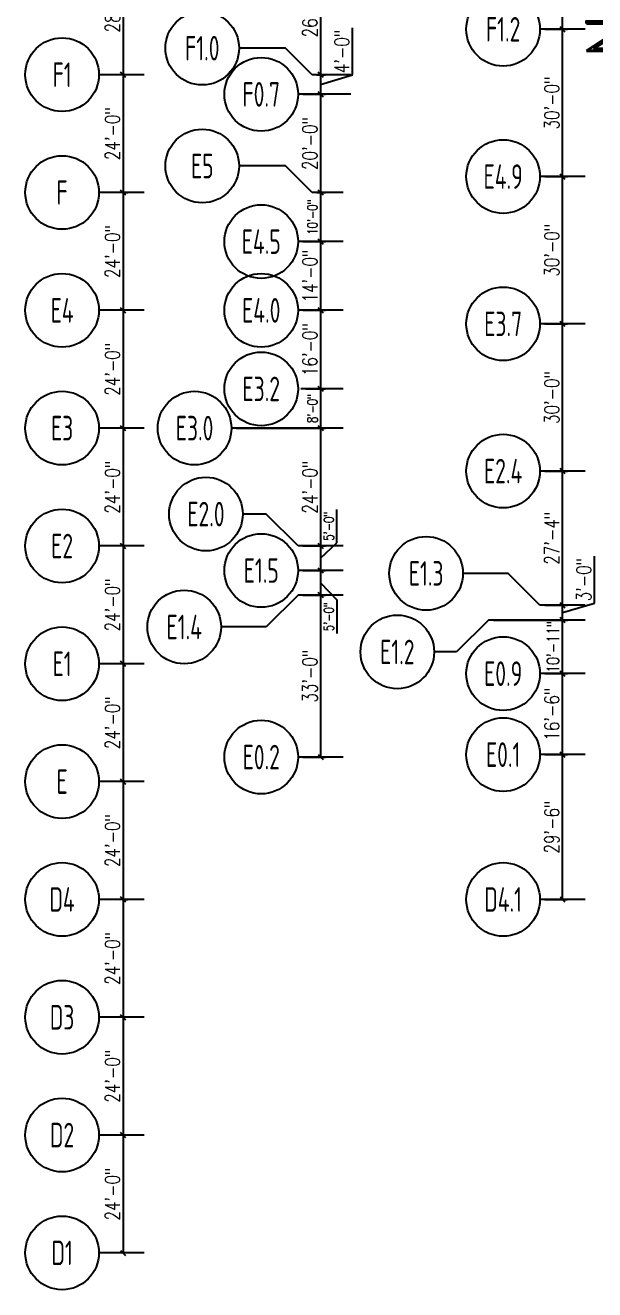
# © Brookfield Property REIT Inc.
# Model space of a CAD drawing. Extents: x -13345 to 10098, y -1643 to 9113.
# Drawn here: x -13345 to -11953, y -1643 to 1448 of the extents above; entities that cross this region are included whole.
import ezdxf
from ezdxf.enums import TextEntityAlignment as Align

# ---------------------------------------------------------------- set-up
doc = ezdxf.new("R2010")
doc.units = 0
doc.header["$LTSCALE"] = 192
doc.header["$MEASUREMENT"] = 0
doc.layers.get('0').update_dxf_attribs({"linetype": 'CONTINUOUS'})
doc.layers.get('DEFPOINTS').update_dxf_attribs({"linetype": 'CONTINUOUS'})
for name, color, linetype in [('DIMENSIONS-STRUCTURAL-GRID', 9, 'CONTINUOUS'), ('STRUCTURAL-GRID-TAGS', 8, 'CONTINUOUS'), ('TEXT-ANCHORS', 2, 'CONTINUOUS')]:
    doc.layers.add(name, color=color, linetype=linetype)
doc.styles.add('ANCHOR-GGP', font='romand.shx')
doc.styles.add('DIM', font='dim', dxfattribs={"width": 0.75})
doc.styles.get("Standard").update_dxf_attribs({"font": 'txt.shx', "width": 0.75})
doc.dimstyles.new('LOD-EX-GRID (with ticks)', dxfattribs={"dimscale": 0, "dimtxt": 36, "dimasz": 12, "dimexe": 12, "dimexo": 12, "dimgap": 8, "dimtad": 1, "dimdec": 0, "dimrnd": 0.0625, "dimzin": 3, "dimdsep": 46, "dimlunit": 4, "dimtxsty": 'Standard', "dimblk1": 'OBLIQUE', "dimblk2": 'OBLIQUE', "dimsah": 1, "dimcen": 0, "dimclrt": 256, "dimadec": 0, "dimazin": 0, "dimtfac": 6, "dimtdec": 0, "dimtofl": 0, "dimtmove": 1, "dimatfit": 3, "dimldrblk": 'OBLIQUE', "dimfxl": 1, "dimfrac": 2, "dimtolj": 1, "dimtzin": 3, "dimarcsym": 0})

# ---------------------------------------------------------------- blocks, each defined once
blk = doc.blocks.new('COLNUMC')
at = {"linetype": 'Continuous'}
blk.add_circle((0, 0), 90, dxfattribs=at)
at = {"linetype": 'Continuous', "style": 'DIM', "width": 0.75}
blk.add_attdef('COLUMN', text='', height=60, dxfattribs=at).set_placement((0, 0), align=Align.MIDDLE)
blk = doc.blocks.new('_OBLIQUE')
at = {"color": 0, "linetype": 'ByBlock'}
blk.add_line((-0.5, -0.5), (0.5, 0.5), dxfattribs=at)
blk = doc.blocks.new('*D483')
at = {"layer": 'DEFPOINTS', "color": 0, "transparency": 16777216}
for p in [(-13106.1, 1662.8), (-13106.1, 1326.8), (-13106.1, 1326.8)]:
    blk.add_point(p, dxfattribs=at)
at = {"layer": 'DIMENSIONS-STRUCTURAL-GRID', "color": 0, "lineweight": -2, "transparency": 16777216}
blk.add_line((-13106.1, 1662.8), (-13106.1, 1326.8), dxfattribs=at)
at = {"layer": 'DIMENSIONS-STRUCTURAL-GRID', "color": 0, "lineweight": -2, "transparency": 16777216, "xscale": 12, "yscale": 12, "zscale": 12}
for p, rotation in [((-13106.1, 1662.8), 90), ((-13106.1, 1326.8), 270)]:
    blk.add_blockref('_OBLIQUE', p, dxfattribs=dict(at, rotation=rotation))
at = {"layer": 'DIMENSIONS-STRUCTURAL-GRID', "transparency": 16777216, "insert": (-13132.1, 1494.8), "char_height": 36, "attachment_point": 5, "rotation": 90}
blk.add_mtext('\\A1;28\'-0"', dxfattribs=at)
blk = doc.blocks.new('*D484')
at = {"layer": 'DEFPOINTS', "color": 0, "transparency": 16777216}
for p in [(-13106.1, 1326.8), (-13118.1, 1038.8), (-13106.1, 1038.8)]:
    blk.add_point(p, dxfattribs=at)
at = {"layer": 'DIMENSIONS-STRUCTURAL-GRID', "color": 0, "lineweight": -2, "transparency": 16777216}
for p, q in [((-13106.1, 1326.8), (-13106.1, 1038.8)), ((-13106.1, 1038.8), (-13094.1, 1038.8))]:
    blk.add_line(p, q, dxfattribs=at)
at = {"layer": 'DIMENSIONS-STRUCTURAL-GRID', "color": 0, "lineweight": -2, "transparency": 16777216, "xscale": 12, "yscale": 12, "zscale": 12}
for p, rotation in [((-13106.1, 1326.8), 90), ((-13106.1, 1038.8), 270)]:
    blk.add_blockref('_OBLIQUE', p, dxfattribs=dict(at, rotation=rotation))
at = {"layer": 'DIMENSIONS-STRUCTURAL-GRID', "transparency": 16777216, "insert": (-13132.1, 1182.8), "char_height": 36, "attachment_point": 5, "rotation": 90}
blk.add_mtext('\\A1;24\'-0"', dxfattribs=at)
blk = doc.blocks.new('*D485')
at = {"layer": 'DEFPOINTS', "color": 0, "transparency": 16777216}
for p in [(-13118.1, 1038.8), (-13106.1, 750.8), (-13106.1, 750.8)]:
    blk.add_point(p, dxfattribs=at)
at = {"layer": 'DIMENSIONS-STRUCTURAL-GRID', "color": 0, "lineweight": -2, "transparency": 16777216}
for q in [(-13094.1, 1038.8), (-13106.1, 750.8)]:
    blk.add_line((-13106.1, 1038.8), q, dxfattribs=at)
at = {"layer": 'DIMENSIONS-STRUCTURAL-GRID', "color": 0, "lineweight": -2, "transparency": 16777216, "xscale": 12, "yscale": 12, "zscale": 12}
for p, rotation in [((-13106.1, 1038.8), 90), ((-13106.1, 750.8), 270)]:
    blk.add_blockref('_OBLIQUE', p, dxfattribs=dict(at, rotation=rotation))
at = {"layer": 'DIMENSIONS-STRUCTURAL-GRID', "transparency": 16777216, "insert": (-13132.1, 894.8), "char_height": 36, "attachment_point": 5, "rotation": 90}
blk.add_mtext('\\A1;24\'-0"', dxfattribs=at)
blk = doc.blocks.new('*D486')
at = {"layer": 'DEFPOINTS', "color": 0, "transparency": 16777216}
for p in [(-13106.1, 750.8), (-13106.1, 462.8), (-13106.1, 462.8)]:
    blk.add_point(p, dxfattribs=at)
at = {"layer": 'DIMENSIONS-STRUCTURAL-GRID', "color": 0, "lineweight": -2, "transparency": 16777216}
blk.add_line((-13106.1, 750.8), (-13106.1, 462.8), dxfattribs=at)
at = {"layer": 'DIMENSIONS-STRUCTURAL-GRID', "color": 0, "lineweight": -2, "transparency": 16777216, "xscale": 12, "yscale": 12, "zscale": 12}
for p, rotation in [((-13106.1, 750.8), 90), ((-13106.1, 462.8), 270)]:
    blk.add_blockref('_OBLIQUE', p, dxfattribs=dict(at, rotation=rotation))
at = {"layer": 'DIMENSIONS-STRUCTURAL-GRID', "transparency": 16777216, "insert": (-13132.1, 606.8), "char_height": 36, "attachment_point": 5, "rotation": 90}
blk.add_mtext('\\A1;24\'-0"', dxfattribs=at)
blk = doc.blocks.new('*D487')
at = {"layer": 'DEFPOINTS', "color": 0, "transparency": 16777216}
for p in [(-13106.1, 462.8), (-13106.1, 174.8), (-13106.1, 174.8)]:
    blk.add_point(p, dxfattribs=at)
at = {"layer": 'DIMENSIONS-STRUCTURAL-GRID', "color": 0, "lineweight": -2, "transparency": 16777216}
blk.add_line((-13106.1, 462.8), (-13106.1, 174.8), dxfattribs=at)
at = {"layer": 'DIMENSIONS-STRUCTURAL-GRID', "color": 0, "lineweight": -2, "transparency": 16777216, "xscale": 12, "yscale": 12, "zscale": 12}
for p, rotation in [((-13106.1, 462.8), 90), ((-13106.1, 174.8), 270)]:
    blk.add_blockref('_OBLIQUE', p, dxfattribs=dict(at, rotation=rotation))
at = {"layer": 'DIMENSIONS-STRUCTURAL-GRID', "transparency": 16777216, "insert": (-13132.1, 318.8), "char_height": 36, "attachment_point": 5, "rotation": 90}
blk.add_mtext('\\A1;24\'-0"', dxfattribs=at)
blk = doc.blocks.new('*D488')
at = {"layer": 'DEFPOINTS', "color": 0, "transparency": 16777216}
for p in [(-13106.1, 174.8), (-13106.1, -113.2), (-13106.1, -113.2)]:
    blk.add_point(p, dxfattribs=at)
at = {"layer": 'DIMENSIONS-STRUCTURAL-GRID', "color": 0, "lineweight": -2, "transparency": 16777216}
blk.add_line((-13106.1, 174.8), (-13106.1, -113.2), dxfattribs=at)
at = {"layer": 'DIMENSIONS-STRUCTURAL-GRID', "color": 0, "lineweight": -2, "transparency": 16777216, "xscale": 12, "yscale": 12, "zscale": 12}
for p, rotation in [((-13106.1, 174.8), 90), ((-13106.1, -113.2), 270)]:
    blk.add_blockref('_OBLIQUE', p, dxfattribs=dict(at, rotation=rotation))
at = {"layer": 'DIMENSIONS-STRUCTURAL-GRID', "transparency": 16777216, "insert": (-13132.1, 30.8), "char_height": 36, "attachment_point": 5, "rotation": 90}
blk.add_mtext('\\A1;24\'-0"', dxfattribs=at)
blk = doc.blocks.new('*D489')
at = {"layer": 'DEFPOINTS', "color": 0, "transparency": 16777216}
for p in [(-13106.1, -113.2), (-13106.1, -401.2), (-13106.1, -401.2)]:
    blk.add_point(p, dxfattribs=at)
at = {"layer": 'DIMENSIONS-STRUCTURAL-GRID', "color": 0, "lineweight": -2, "transparency": 16777216}
blk.add_line((-13106.1, -113.2), (-13106.1, -401.2), dxfattribs=at)
at = {"layer": 'DIMENSIONS-STRUCTURAL-GRID', "color": 0, "lineweight": -2, "transparency": 16777216, "xscale": 12, "yscale": 12, "zscale": 12}
for p, rotation in [((-13106.1, -113.2), 90), ((-13106.1, -401.2), 270)]:
    blk.add_blockref('_OBLIQUE', p, dxfattribs=dict(at, rotation=rotation))
at = {"layer": 'DIMENSIONS-STRUCTURAL-GRID', "transparency": 16777216, "insert": (-13132.1, -257.2), "char_height": 36, "attachment_point": 5, "rotation": 90}
blk.add_mtext('\\A1;24\'-0"', dxfattribs=at)
blk = doc.blocks.new('*D490')
at = {"layer": 'DEFPOINTS', "color": 0, "transparency": 16777216}
for p in [(-13106.1, -401.2), (-13118.1, -689.2), (-13106.1, -689.2)]:
    blk.add_point(p, dxfattribs=at)
at = {"layer": 'DIMENSIONS-STRUCTURAL-GRID', "color": 0, "lineweight": -2, "transparency": 16777216}
for p, q in [((-13106.1, -401.2), (-13106.1, -689.2)), ((-13106.1, -689.2), (-13094.1, -689.2))]:
    blk.add_line(p, q, dxfattribs=at)
at = {"layer": 'DIMENSIONS-STRUCTURAL-GRID', "color": 0, "lineweight": -2, "transparency": 16777216, "xscale": 12, "yscale": 12, "zscale": 12}
for p, rotation in [((-13106.1, -401.2), 90), ((-13106.1, -689.2), 270)]:
    blk.add_blockref('_OBLIQUE', p, dxfattribs=dict(at, rotation=rotation))
at = {"layer": 'DIMENSIONS-STRUCTURAL-GRID', "transparency": 16777216, "insert": (-13132.1, -545.2), "char_height": 36, "attachment_point": 5, "rotation": 90}
blk.add_mtext('\\A1;24\'-0"', dxfattribs=at)
blk = doc.blocks.new('*D491')
at = {"layer": 'DEFPOINTS', "color": 0, "transparency": 16777216}
for p in [(-13106.1, -689.2), (-13106.1, -977.2), (-13106.1, -977.2)]:
    blk.add_point(p, dxfattribs=at)
at = {"layer": 'DIMENSIONS-STRUCTURAL-GRID', "color": 0, "lineweight": -2, "transparency": 16777216}
blk.add_line((-13106.1, -689.2), (-13106.1, -977.2), dxfattribs=at)
at = {"layer": 'DIMENSIONS-STRUCTURAL-GRID', "color": 0, "lineweight": -2, "transparency": 16777216, "xscale": 12, "yscale": 12, "zscale": 12}
for p, rotation in [((-13106.1, -689.2), 90), ((-13106.1, -977.2), 270)]:
    blk.add_blockref('_OBLIQUE', p, dxfattribs=dict(at, rotation=rotation))
at = {"layer": 'DIMENSIONS-STRUCTURAL-GRID', "transparency": 16777216, "insert": (-13132.1, -833.2), "char_height": 36, "attachment_point": 5, "rotation": 90}
blk.add_mtext('\\A1;24\'-0"', dxfattribs=at)
blk = doc.blocks.new('*D492')
at = {"layer": 'DEFPOINTS', "color": 0, "transparency": 16777216}
for p in [(-13106.1, -977.2), (-13106.1, -1265.2), (-13106.1, -1265.2)]:
    blk.add_point(p, dxfattribs=at)
at = {"layer": 'DIMENSIONS-STRUCTURAL-GRID', "color": 0, "lineweight": -2, "transparency": 16777216}
blk.add_line((-13106.1, -977.2), (-13106.1, -1265.2), dxfattribs=at)
at = {"layer": 'DIMENSIONS-STRUCTURAL-GRID', "color": 0, "lineweight": -2, "transparency": 16777216, "xscale": 12, "yscale": 12, "zscale": 12}
for p, rotation in [((-13106.1, -977.2), 90), ((-13106.1, -1265.2), 270)]:
    blk.add_blockref('_OBLIQUE', p, dxfattribs=dict(at, rotation=rotation))
at = {"layer": 'DIMENSIONS-STRUCTURAL-GRID', "transparency": 16777216, "insert": (-13132.1, -1121.2), "char_height": 36, "attachment_point": 5, "rotation": 90}
blk.add_mtext('\\A1;24\'-0"', dxfattribs=at)
blk = doc.blocks.new('*D493')
at = {"layer": 'DEFPOINTS', "color": 0, "transparency": 16777216}
for p in [(-13106.1, -1265.2), (-13106.1, -1553.2), (-13106.1, -1553.2)]:
    blk.add_point(p, dxfattribs=at)
at = {"layer": 'DIMENSIONS-STRUCTURAL-GRID', "color": 0, "lineweight": -2, "transparency": 16777216}
blk.add_line((-13106.1, -1265.2), (-13106.1, -1553.2), dxfattribs=at)
at = {"layer": 'DIMENSIONS-STRUCTURAL-GRID', "color": 0, "lineweight": -2, "transparency": 16777216, "xscale": 12, "yscale": 12, "zscale": 12}
for p, rotation in [((-13106.1, -1265.2), 90), ((-13106.1, -1553.2), 270)]:
    blk.add_blockref('_OBLIQUE', p, dxfattribs=dict(at, rotation=rotation))
at = {"layer": 'DIMENSIONS-STRUCTURAL-GRID', "transparency": 16777216, "insert": (-13132.1, -1409.2), "char_height": 36, "attachment_point": 5, "rotation": 90}
blk.add_mtext('\\A1;24\'-0"', dxfattribs=at)
blk = doc.blocks.new('*D530')
at = {"layer": 'DEFPOINTS', "color": 0, "transparency": 16777216}
for p in [(-12678.2, 1638.8), (-12643.9, 1326.7), (-12623, 1326.7)]:
    blk.add_point(p, dxfattribs=at)
at = {"layer": 'DIMENSIONS-STRUCTURAL-GRID', "color": 0, "lineweight": -2, "transparency": 16777216}
for p, q in [((-12666.2, 1638.8), (-12611, 1638.8)), ((-12623, 1638.8), (-12623, 1326.7)), ((-12631.9, 1326.7), (-12611, 1326.7))]:
    blk.add_line(p, q, dxfattribs=at)
at = {"layer": 'DIMENSIONS-STRUCTURAL-GRID', "color": 0, "lineweight": -2, "transparency": 16777216, "xscale": 12, "yscale": 12, "zscale": 12}
for p, rotation in [((-12623, 1638.8), 90), ((-12623, 1326.7), 270)]:
    blk.add_blockref('_OBLIQUE', p, dxfattribs=dict(at, rotation=rotation))
at = {"layer": 'DIMENSIONS-STRUCTURAL-GRID', "transparency": 16777216, "insert": (-12649, 1482.8), "char_height": 36, "attachment_point": 5, "rotation": 90}
blk.add_mtext('\\A1;26\'-0"', dxfattribs=at)
blk = doc.blocks.new('*D531')
at = {"layer": 'DEFPOINTS', "color": 0, "transparency": 16777216}
for p in [(-12643.9, 1326.7), (-12678.2, 1278.8), (-12623, 1278.8)]:
    blk.add_point(p, dxfattribs=at)
at = {"layer": 'DIMENSIONS-STRUCTURAL-GRID', "color": 0, "lineweight": -2, "transparency": 16777216}
for p, q in [((-12545, 1326.2), (-12545, 1441.2)), ((-12631.9, 1326.7), (-12611, 1326.7)), ((-12623, 1326.7), (-12623, 1278.8)), ((-12623, 1302.8), (-12545, 1326.2)), ((-12666.2, 1278.8), (-12611, 1278.8))]:
    blk.add_line(p, q, dxfattribs=at)
at = {"layer": 'DIMENSIONS-STRUCTURAL-GRID', "color": 0, "lineweight": -2, "transparency": 16777216, "xscale": 12, "yscale": 12, "zscale": 12}
for p, rotation in [((-12623, 1326.7), 90), ((-12623, 1278.8), 270)]:
    blk.add_blockref('_OBLIQUE', p, dxfattribs=dict(at, rotation=rotation))
at = {"layer": 'DIMENSIONS-STRUCTURAL-GRID', "transparency": 16777216, "insert": (-12571, 1383.7), "char_height": 36, "attachment_point": 5, "rotation": 90}
blk.add_mtext('\\A1;4\'-0"', dxfattribs=at)
blk = doc.blocks.new('*D532')
at = {"layer": 'DEFPOINTS', "color": 0, "transparency": 16777216}
for p in [(-12678.2, 1278.8), (-12643.9, 1038.7), (-12623, 1038.7)]:
    blk.add_point(p, dxfattribs=at)
at = {"layer": 'DIMENSIONS-STRUCTURAL-GRID', "color": 0, "lineweight": -2, "transparency": 16777216}
for p, q in [((-12666.2, 1278.8), (-12611, 1278.8)), ((-12623, 1278.8), (-12623, 1038.7)), ((-12631.9, 1038.7), (-12611, 1038.7))]:
    blk.add_line(p, q, dxfattribs=at)
at = {"layer": 'DIMENSIONS-STRUCTURAL-GRID', "color": 0, "lineweight": -2, "transparency": 16777216, "xscale": 12, "yscale": 12, "zscale": 12}
for p, rotation in [((-12623, 1278.8), 90), ((-12623, 1038.7), 270)]:
    blk.add_blockref('_OBLIQUE', p, dxfattribs=dict(at, rotation=rotation))
at = {"layer": 'DIMENSIONS-STRUCTURAL-GRID', "transparency": 16777216, "insert": (-12649, 1158.8), "char_height": 36, "attachment_point": 5, "rotation": 90}
blk.add_mtext('\\A1;20\'-0"', dxfattribs=at)
blk = doc.blocks.new('*D533')
at = {"layer": 'DEFPOINTS', "color": 0, "transparency": 16777216}
for p in [(-12643.9, 1038.7), (-12678.2, 918.8), (-12623, 918.8)]:
    blk.add_point(p, dxfattribs=at)
at = {"layer": 'DIMENSIONS-STRUCTURAL-GRID', "color": 0, "lineweight": -2, "transparency": 16777216}
for p, q in [((-12631.9, 1038.7), (-12611, 1038.7)), ((-12623, 1038.7), (-12623, 918.8)), ((-12666.2, 918.8), (-12611, 918.8))]:
    blk.add_line(p, q, dxfattribs=at)
at = {"layer": 'DIMENSIONS-STRUCTURAL-GRID', "color": 0, "lineweight": -2, "transparency": 16777216, "xscale": 12, "yscale": 12, "zscale": 12}
for p, rotation in [((-12623, 1038.7), 90), ((-12623, 918.8), 270)]:
    blk.add_blockref('_OBLIQUE', p, dxfattribs=dict(at, rotation=rotation))
at = {"layer": 'DIMENSIONS-STRUCTURAL-GRID', "transparency": 16777216, "insert": (-12643, 978.8), "char_height": 24, "attachment_point": 5, "rotation": 90}
blk.add_mtext('\\A1;10\'-0"', dxfattribs=at)
blk = doc.blocks.new('*D534')
at = {"layer": 'DEFPOINTS', "color": 0, "transparency": 16777216}
for p in [(-12678.2, 918.8), (-12678.2, 750.8), (-12623, 750.8)]:
    blk.add_point(p, dxfattribs=at)
at = {"layer": 'DIMENSIONS-STRUCTURAL-GRID', "color": 0, "lineweight": -2, "transparency": 16777216}
for p, q in [((-12666.2, 918.8), (-12611, 918.8)), ((-12623, 918.8), (-12623, 750.8)), ((-12666.2, 750.8), (-12611, 750.8))]:
    blk.add_line(p, q, dxfattribs=at)
at = {"layer": 'DIMENSIONS-STRUCTURAL-GRID', "color": 0, "lineweight": -2, "transparency": 16777216, "xscale": 12, "yscale": 12, "zscale": 12}
for p, rotation in [((-12623, 918.8), 90), ((-12623, 750.8), 270)]:
    blk.add_blockref('_OBLIQUE', p, dxfattribs=dict(at, rotation=rotation))
at = {"layer": 'DIMENSIONS-STRUCTURAL-GRID', "transparency": 16777216, "insert": (-12649, 834.8), "char_height": 36, "attachment_point": 5, "rotation": 90}
blk.add_mtext('\\A1;14\'-0"', dxfattribs=at)
blk = doc.blocks.new('*D535')
at = {"layer": 'DEFPOINTS', "color": 0, "transparency": 16777216}
for p in [(-12678.2, 750.8), (-12671.1, 558.8), (-12623, 558.8)]:
    blk.add_point(p, dxfattribs=at)
at = {"layer": 'DIMENSIONS-STRUCTURAL-GRID', "color": 0, "lineweight": -2, "transparency": 16777216}
for p, q in [((-12666.2, 750.8), (-12611, 750.8)), ((-12623, 750.8), (-12623, 558.8)), ((-12659.1, 558.8), (-12611, 558.8))]:
    blk.add_line(p, q, dxfattribs=at)
at = {"layer": 'DIMENSIONS-STRUCTURAL-GRID', "color": 0, "lineweight": -2, "transparency": 16777216, "xscale": 12, "yscale": 12, "zscale": 12}
for p, rotation in [((-12623, 750.8), 90), ((-12623, 558.8), 270)]:
    blk.add_blockref('_OBLIQUE', p, dxfattribs=dict(at, rotation=rotation))
at = {"layer": 'DIMENSIONS-STRUCTURAL-GRID', "transparency": 16777216, "insert": (-12649, 654.8), "char_height": 36, "attachment_point": 5, "rotation": 90}
blk.add_mtext('\\A1;16\'-0"', dxfattribs=at)
blk = doc.blocks.new('*D536')
at = {"layer": 'DEFPOINTS', "color": 0, "transparency": 16777216}
for p in [(-12671.1, 558.8), (-12841.2, 462.8), (-12623, 462.8)]:
    blk.add_point(p, dxfattribs=at)
at = {"layer": 'DIMENSIONS-STRUCTURAL-GRID', "color": 0, "lineweight": -2, "transparency": 16777216}
for p, q in [((-12659.1, 558.8), (-12611, 558.8)), ((-12623, 558.8), (-12623, 462.8)), ((-12829.2, 462.8), (-12611, 462.8))]:
    blk.add_line(p, q, dxfattribs=at)
at = {"layer": 'DIMENSIONS-STRUCTURAL-GRID', "color": 0, "lineweight": -2, "transparency": 16777216, "xscale": 12, "yscale": 12, "zscale": 12}
for p, rotation in [((-12623, 558.8), 90), ((-12623, 462.8), 270)]:
    blk.add_blockref('_OBLIQUE', p, dxfattribs=dict(at, rotation=rotation))
at = {"layer": 'DIMENSIONS-STRUCTURAL-GRID', "transparency": 16777216, "insert": (-12643, 510.8), "char_height": 24, "attachment_point": 5, "rotation": 90}
blk.add_mtext('\\A1;8\'-0"', dxfattribs=at)
blk = doc.blocks.new('*D537')
at = {"layer": 'DEFPOINTS', "color": 0, "transparency": 16777216}
for p in [(-12841.2, 462.8), (-12678.2, 174.8), (-12623, 174.8)]:
    blk.add_point(p, dxfattribs=at)
at = {"layer": 'DIMENSIONS-STRUCTURAL-GRID', "color": 0, "lineweight": -2, "transparency": 16777216}
for p, q in [((-12829.2, 462.8), (-12611, 462.8)), ((-12623, 462.8), (-12623, 174.8)), ((-12666.2, 174.8), (-12611, 174.8))]:
    blk.add_line(p, q, dxfattribs=at)
at = {"layer": 'DIMENSIONS-STRUCTURAL-GRID', "color": 0, "lineweight": -2, "transparency": 16777216, "xscale": 12, "yscale": 12, "zscale": 12}
for p, rotation in [((-12623, 462.8), 90), ((-12623, 174.8), 270)]:
    blk.add_blockref('_OBLIQUE', p, dxfattribs=dict(at, rotation=rotation))
at = {"layer": 'DIMENSIONS-STRUCTURAL-GRID', "transparency": 16777216, "insert": (-12649, 318.8), "char_height": 36, "attachment_point": 5, "rotation": 90}
blk.add_mtext('\\A1;24\'-0"', dxfattribs=at)
blk = doc.blocks.new('*D538')
at = {"layer": 'DEFPOINTS', "color": 0, "transparency": 16777216}
for p in [(-12678.2, 174.8), (-12678.2, 114.8), (-12623, 114.8)]:
    blk.add_point(p, dxfattribs=at)
at = {"layer": 'DIMENSIONS-STRUCTURAL-GRID', "color": 0, "lineweight": -2, "transparency": 16777216}
for p, q in [((-12583, 182.2), (-12583, 264.2)), ((-12666.2, 174.8), (-12611, 174.8)), ((-12623, 144.8), (-12583, 182.2)), ((-12623, 174.8), (-12623, 114.8)), ((-12666.2, 114.8), (-12611, 114.8))]:
    blk.add_line(p, q, dxfattribs=at)
at = {"layer": 'DIMENSIONS-STRUCTURAL-GRID', "color": 0, "lineweight": -2, "transparency": 16777216, "xscale": 12, "yscale": 12, "zscale": 12}
for p, rotation in [((-12623, 174.8), 90), ((-12623, 114.8), 270)]:
    blk.add_blockref('_OBLIQUE', p, dxfattribs=dict(at, rotation=rotation))
at = {"layer": 'DIMENSIONS-STRUCTURAL-GRID', "transparency": 16777216, "insert": (-12603, 223.2), "char_height": 24, "attachment_point": 5, "rotation": 90}
blk.add_mtext('\\A1;5\'-0"', dxfattribs=at)
blk = doc.blocks.new('*D539')
at = {"layer": 'DEFPOINTS', "color": 0, "transparency": 16777216}
for p in [(-12678.2, 114.8), (-12678.2, 54.8), (-12623, 54.8)]:
    blk.add_point(p, dxfattribs=at)
at = {"layer": 'DIMENSIONS-STRUCTURAL-GRID', "color": 0, "lineweight": -2, "transparency": 16777216}
for p, q in [((-12666.2, 114.8), (-12611, 114.8)), ((-12623, 114.8), (-12623, 54.8)), ((-12623, 84.8), (-12583, 43.1)), ((-12666.2, 54.8), (-12611, 54.8)), ((-12583, 43.1), (-12583, -38.9))]:
    blk.add_line(p, q, dxfattribs=at)
at = {"layer": 'DIMENSIONS-STRUCTURAL-GRID', "color": 0, "lineweight": -2, "transparency": 16777216, "xscale": 12, "yscale": 12, "zscale": 12}
for p, rotation in [((-12623, 114.8), 90), ((-12623, 54.8), 270)]:
    blk.add_blockref('_OBLIQUE', p, dxfattribs=dict(at, rotation=rotation))
at = {"layer": 'DIMENSIONS-STRUCTURAL-GRID', "transparency": 16777216, "insert": (-12603, 2.1), "char_height": 24, "attachment_point": 5, "rotation": 90}
blk.add_mtext('\\A1;5\'-0"', dxfattribs=at)
blk = doc.blocks.new('*D540')
at = {"layer": 'DEFPOINTS', "color": 0, "transparency": 16777216}
for p in [(-12678.2, 54.8), (-12678.2, -341.2), (-12623, -341.2)]:
    blk.add_point(p, dxfattribs=at)
at = {"layer": 'DIMENSIONS-STRUCTURAL-GRID', "color": 0, "lineweight": -2, "transparency": 16777216}
for p, q in [((-12666.2, 54.8), (-12611, 54.8)), ((-12623, 54.8), (-12623, -341.2)), ((-12666.2, -341.2), (-12611, -341.2))]:
    blk.add_line(p, q, dxfattribs=at)
at = {"layer": 'DIMENSIONS-STRUCTURAL-GRID', "color": 0, "lineweight": -2, "transparency": 16777216, "xscale": 12, "yscale": 12, "zscale": 12}
for p, rotation in [((-12623, 54.8), 90), ((-12623, -341.2), 270)]:
    blk.add_blockref('_OBLIQUE', p, dxfattribs=dict(at, rotation=rotation))
at = {"layer": 'DIMENSIONS-STRUCTURAL-GRID', "transparency": 16777216, "insert": (-12649, -143.2), "char_height": 36, "attachment_point": 5, "rotation": 90}
blk.add_mtext('\\A1;33\'-0"', dxfattribs=at)
blk = doc.blocks.new('*D541')
at = {"layer": 'DEFPOINTS', "color": 0, "transparency": 16777216}
for p in [(-12086.7, -335.2), (-12031.6, -335.2), (-12086.7, -689.2)]:
    blk.add_point(p, dxfattribs=at)
at = {"layer": 'DIMENSIONS-STRUCTURAL-GRID', "color": 0, "lineweight": -2, "transparency": 16777216}
for p, q in [((-12074.7, -335.2), (-12019.6, -335.2)), ((-12031.6, -689.2), (-12031.6, -335.2)), ((-12074.7, -689.2), (-12019.6, -689.2))]:
    blk.add_line(p, q, dxfattribs=at)
at = {"layer": 'DIMENSIONS-STRUCTURAL-GRID', "color": 0, "lineweight": -2, "transparency": 16777216, "xscale": 12, "yscale": 12, "zscale": 12}
for p, rotation in [((-12031.6, -335.2), 90), ((-12031.6, -689.2), 270)]:
    blk.add_blockref('_OBLIQUE', p, dxfattribs=dict(at, rotation=rotation))
at = {"layer": 'DIMENSIONS-STRUCTURAL-GRID', "transparency": 16777216, "insert": (-12057.6, -512.2), "char_height": 36, "attachment_point": 5, "rotation": 90}
blk.add_mtext('\\A1;29\'-6"', dxfattribs=at)
blk = doc.blocks.new('*D542')
at = {"layer": 'DEFPOINTS', "color": 0, "transparency": 16777216}
for p in [(-12086.7, -137.2), (-12031.6, -137.2), (-12086.7, -335.2)]:
    blk.add_point(p, dxfattribs=at)
at = {"layer": 'DIMENSIONS-STRUCTURAL-GRID', "color": 0, "lineweight": -2, "transparency": 16777216}
for p, q in [((-12074.7, -137.2), (-12019.6, -137.2)), ((-12031.6, -335.2), (-12031.6, -137.2)), ((-12074.7, -335.2), (-12019.6, -335.2))]:
    blk.add_line(p, q, dxfattribs=at)
at = {"layer": 'DIMENSIONS-STRUCTURAL-GRID', "color": 0, "lineweight": -2, "transparency": 16777216, "xscale": 12, "yscale": 12, "zscale": 12}
for p, rotation in [((-12031.6, -137.2), 90), ((-12031.6, -335.2), 270)]:
    blk.add_blockref('_OBLIQUE', p, dxfattribs=dict(at, rotation=rotation))
at = {"layer": 'DIMENSIONS-STRUCTURAL-GRID', "transparency": 16777216, "insert": (-12057.6, -236.2), "char_height": 36, "attachment_point": 5, "rotation": 90}
blk.add_mtext('\\A1;16\'-6"', dxfattribs=at)
blk = doc.blocks.new('*D543')
at = {"layer": 'DEFPOINTS', "color": 0, "transparency": 16777216}
for p in [(-12212.4, -6.2), (-12031.6, -6.2), (-12086.7, -137.2)]:
    blk.add_point(p, dxfattribs=at)
at = {"layer": 'DIMENSIONS-STRUCTURAL-GRID', "color": 0, "lineweight": -2, "transparency": 16777216}
for p, q in [((-12200.4, -6.2), (-12019.6, -6.2)), ((-12031.6, -137.2), (-12031.6, -6.2)), ((-12074.7, -137.2), (-12019.6, -137.2))]:
    blk.add_line(p, q, dxfattribs=at)
at = {"layer": 'DIMENSIONS-STRUCTURAL-GRID', "color": 0, "lineweight": -2, "transparency": 16777216, "xscale": 12, "yscale": 12, "zscale": 12}
for p, rotation in [((-12031.6, -6.2), 90), ((-12031.6, -137.2), 270)]:
    blk.add_blockref('_OBLIQUE', p, dxfattribs=dict(at, rotation=rotation))
at = {"layer": 'DIMENSIONS-STRUCTURAL-GRID', "transparency": 16777216, "insert": (-12054.6, -71.7), "char_height": 30, "attachment_point": 5, "rotation": 90}
blk.add_mtext('\\A1;10\'-11"', dxfattribs=at)
blk = doc.blocks.new('*D544')
at = {"layer": 'DEFPOINTS', "color": 0, "transparency": 16777216}
for p in [(-12086.7, 29.8), (-12031.6, 29.8), (-12212.4, -6.2)]:
    blk.add_point(p, dxfattribs=at)
at = {"layer": 'DIMENSIONS-STRUCTURAL-GRID', "color": 0, "lineweight": -2, "transparency": 16777216}
for p, q in [((-11953.6, 35.2), (-11953.6, 150.2)), ((-12031.6, 11.8), (-11953.6, 35.2)), ((-12074.7, 29.8), (-12019.6, 29.8)), ((-12031.6, -6.2), (-12031.6, 29.8)), ((-12200.4, -6.2), (-12019.6, -6.2))]:
    blk.add_line(p, q, dxfattribs=at)
at = {"layer": 'DIMENSIONS-STRUCTURAL-GRID', "color": 0, "lineweight": -2, "transparency": 16777216, "xscale": 12, "yscale": 12, "zscale": 12}
for p, rotation in [((-12031.6, 29.8), 90), ((-12031.6, -6.2), 270)]:
    blk.add_blockref('_OBLIQUE', p, dxfattribs=dict(at, rotation=rotation))
at = {"layer": 'DIMENSIONS-STRUCTURAL-GRID', "transparency": 16777216, "insert": (-11979.6, 92.7), "char_height": 36, "attachment_point": 5, "rotation": 90}
blk.add_mtext('\\A1;3\'-0"', dxfattribs=at)
blk = doc.blocks.new('*D545')
at = {"layer": 'DEFPOINTS', "color": 0, "transparency": 16777216}
for p in [(-12086.7, 357.8), (-12031.6, 357.8), (-12086.7, 29.8)]:
    blk.add_point(p, dxfattribs=at)
at = {"layer": 'DIMENSIONS-STRUCTURAL-GRID', "color": 0, "lineweight": -2, "transparency": 16777216}
for p, q in [((-12074.7, 357.8), (-12019.6, 357.8)), ((-12031.6, 29.8), (-12031.6, 357.8)), ((-12074.7, 29.8), (-12019.6, 29.8))]:
    blk.add_line(p, q, dxfattribs=at)
at = {"layer": 'DIMENSIONS-STRUCTURAL-GRID', "color": 0, "lineweight": -2, "transparency": 16777216, "xscale": 12, "yscale": 12, "zscale": 12}
for p, rotation in [((-12031.6, 357.8), 90), ((-12031.6, 29.8), 270)]:
    blk.add_blockref('_OBLIQUE', p, dxfattribs=dict(at, rotation=rotation))
at = {"layer": 'DIMENSIONS-STRUCTURAL-GRID', "transparency": 16777216, "insert": (-12057.6, 193.8), "char_height": 36, "attachment_point": 5, "rotation": 90}
blk.add_mtext('\\A1;27\'-4"', dxfattribs=at)
blk = doc.blocks.new('*D546')
at = {"layer": 'DEFPOINTS', "color": 0, "transparency": 16777216}
for p in [(-12086.7, 717.8), (-12031.6, 717.8), (-12086.7, 357.8)]:
    blk.add_point(p, dxfattribs=at)
at = {"layer": 'DIMENSIONS-STRUCTURAL-GRID', "color": 0, "lineweight": -2, "transparency": 16777216}
for p, q in [((-12074.7, 717.8), (-12019.6, 717.8)), ((-12031.6, 357.8), (-12031.6, 717.8)), ((-12074.7, 357.8), (-12019.6, 357.8))]:
    blk.add_line(p, q, dxfattribs=at)
at = {"layer": 'DIMENSIONS-STRUCTURAL-GRID', "color": 0, "lineweight": -2, "transparency": 16777216, "xscale": 12, "yscale": 12, "zscale": 12}
for p, rotation in [((-12031.6, 717.8), 90), ((-12031.6, 357.8), 270)]:
    blk.add_blockref('_OBLIQUE', p, dxfattribs=dict(at, rotation=rotation))
at = {"layer": 'DIMENSIONS-STRUCTURAL-GRID', "transparency": 16777216, "insert": (-12057.6, 537.8), "char_height": 36, "attachment_point": 5, "rotation": 90}
blk.add_mtext('\\A1;30\'-0"', dxfattribs=at)
blk = doc.blocks.new('*D547')
at = {"layer": 'DEFPOINTS', "color": 0, "transparency": 16777216}
for p in [(-12086.7, 1077.8), (-12031.6, 1077.8), (-12086.7, 717.8)]:
    blk.add_point(p, dxfattribs=at)
at = {"layer": 'DIMENSIONS-STRUCTURAL-GRID', "color": 0, "lineweight": -2, "transparency": 16777216}
for p, q in [((-12074.7, 1077.8), (-12019.6, 1077.8)), ((-12031.6, 717.8), (-12031.6, 1077.8)), ((-12074.7, 717.8), (-12019.6, 717.8))]:
    blk.add_line(p, q, dxfattribs=at)
at = {"layer": 'DIMENSIONS-STRUCTURAL-GRID', "color": 0, "lineweight": -2, "transparency": 16777216, "xscale": 12, "yscale": 12, "zscale": 12}
for p, rotation in [((-12031.6, 1077.8), 90), ((-12031.6, 717.8), 270)]:
    blk.add_blockref('_OBLIQUE', p, dxfattribs=dict(at, rotation=rotation))
at = {"layer": 'DIMENSIONS-STRUCTURAL-GRID', "transparency": 16777216, "insert": (-12057.6, 897.8), "char_height": 36, "attachment_point": 5, "rotation": 90}
blk.add_mtext('\\A1;30\'-0"', dxfattribs=at)
blk = doc.blocks.new('*D548')
at = {"layer": 'DEFPOINTS', "color": 0, "transparency": 16777216}
for p in [(-12086.7, 1437.8), (-12031.6, 1437.8), (-12086.7, 1077.8)]:
    blk.add_point(p, dxfattribs=at)
at = {"layer": 'DIMENSIONS-STRUCTURAL-GRID', "color": 0, "lineweight": -2, "transparency": 16777216}
for p, q in [((-12074.7, 1437.8), (-12019.6, 1437.8)), ((-12031.6, 1077.8), (-12031.6, 1437.8)), ((-12074.7, 1077.8), (-12019.6, 1077.8))]:
    blk.add_line(p, q, dxfattribs=at)
at = {"layer": 'DIMENSIONS-STRUCTURAL-GRID', "color": 0, "lineweight": -2, "transparency": 16777216, "xscale": 12, "yscale": 12, "zscale": 12}
for p, rotation in [((-12031.6, 1437.8), 90), ((-12031.6, 1077.8), 270)]:
    blk.add_blockref('_OBLIQUE', p, dxfattribs=dict(at, rotation=rotation))
at = {"layer": 'DIMENSIONS-STRUCTURAL-GRID', "transparency": 16777216, "insert": (-12057.6, 1257.8), "char_height": 36, "attachment_point": 5, "rotation": 90}
blk.add_mtext('\\A1;30\'-0"', dxfattribs=at)
blk = doc.blocks.new('*D549')
at = {"layer": 'DEFPOINTS', "color": 0, "transparency": 16777216}
for p in [(-12086.7, 1797.8), (-12031.6, 1797.8), (-12086.7, 1437.8)]:
    blk.add_point(p, dxfattribs=at)
at = {"layer": 'DIMENSIONS-STRUCTURAL-GRID', "color": 0, "lineweight": -2, "transparency": 16777216}
for p, q in [((-12074.7, 1797.8), (-12019.6, 1797.8)), ((-12031.6, 1437.8), (-12031.6, 1797.8)), ((-12074.7, 1437.8), (-12019.6, 1437.8))]:
    blk.add_line(p, q, dxfattribs=at)
at = {"layer": 'DIMENSIONS-STRUCTURAL-GRID', "color": 0, "lineweight": -2, "transparency": 16777216, "xscale": 12, "yscale": 12, "zscale": 12}
for p, rotation in [((-12031.6, 1797.8), 90), ((-12031.6, 1437.8), 270)]:
    blk.add_blockref('_OBLIQUE', p, dxfattribs=dict(at, rotation=rotation))
at = {"layer": 'DIMENSIONS-STRUCTURAL-GRID', "transparency": 16777216, "insert": (-12057.6, 1617.8), "char_height": 36, "attachment_point": 5, "rotation": 90}
blk.add_mtext('\\A1;30\'-0"', dxfattribs=at)

msp = doc.modelspace()

# ---------------------------------------------------------------- linework, layer by layer
at = {"layer": 'STRUCTURAL-GRID-TAGS'}
for p, q in [((-11976.4, 1437.8), (-12086.7, 1437.8)), ((-12708.7, 1391.6), (-12822.4, 1391.6)), ((-12643.9, 1326.7), (-12708.7, 1391.6)), ((-13054.8, 1326.8), (-13165.1, 1326.8)), ((-12548.7, 1326.7), (-12643.9, 1326.7)), ((-12548.7, 1278.8), (-12678.2, 1278.8)), ((-12708.7, 1103.6), (-12822.4, 1103.6)), ((-12643.9, 1038.7), (-12708.7, 1103.6)), ((-11976.4, 1077.8), (-12086.7, 1077.8)), ((-13054.8, 1038.8), (-13165.1, 1038.8)), ((-12567.9, 1038.7), (-12643.9, 1038.7)), ((-12567.9, 918.8), (-12678.2, 918.8)), ((-13054.8, 750.8), (-13165.1, 750.8)), ((-12567.9, 750.8), (-12678.2, 750.8)), ((-11976.4, 717.8), (-12086.7, 717.8)), ((-12567.9, 558.8), (-12671.1, 558.8)), ((-13054.8, 462.8), (-13165.1, 462.8)), ((-12567.9, 462.8), (-12841.2, 462.8)), ((-11976.4, 357.8), (-12086.7, 357.8)), ((-12756.2, 252.8), (-12813.4, 252.8)), ((-12678.2, 174.8), (-12756.2, 252.8)), ((-13054.8, 174.8), (-13165.1, 174.8)), ((-12567.9, 174.8), (-12678.2, 174.8)), ((-12567.9, 114.8), (-12678.2, 114.8)), ((-12164.7, 107.8), (-12275, 107.8)), ((-12086.7, 29.8), (-12164.7, 107.8)), ((-12678.2, 54.8), (-12756.2, -23.2)), ((-12567.9, 54.8), (-12678.2, 54.8)), ((-11976.4, 29.8), (-12086.7, 29.8)), ((-12756.2, -23.2), (-12866.5, -23.2)), ((-12212.4, -6.2), (-12290.4, -84.2)), ((-11976.4, -6.2), (-12212.4, -6.2)), ((-12290.4, -84.2), (-12345.5, -84.2)), ((-13054.8, -113.2), (-13165.1, -113.2)), ((-11976.4, -137.2), (-12086.7, -137.2)), ((-11976.4, -335.2), (-12086.7, -335.2)), ((-12567.9, -341.2), (-12678.2, -341.2)), ((-13054.8, -401.2), (-13165.1, -401.2)), ((-13054.8, -689.2), (-13165.1, -689.2)), ((-11976.4, -689.2), (-12086.7, -689.2)), ((-13054.8, -977.2), (-13165.1, -977.2)), ((-13054.8, -1265.2), (-13165.1, -1265.2)), ((-13054.8, -1553.2), (-13165.1, -1553.2))]:
    msp.add_line(p, q, dxfattribs=at)

# ---------------------------------------------------------------- block references
for p, values in [((-12176.7, 1437.8), {'COLUMN': 'F1.2'}), ((-12912.4, 1391.6), {'COLUMN': 'F1.0'}), ((-13255.1, 1326.8), {'COLUMN': 'F1'}), ((-12768.2, 1278.8), {'COLUMN': 'F0.7'}), ((-12912.4, 1103.6), {'COLUMN': 'E5'}), ((-12176.7, 1077.8), {'COLUMN': 'E4.9'}), ((-13255.1, 1038.8), {'COLUMN': 'F'}), ((-12768.2, 918.8), {'COLUMN': 'E4.5'}), ((-13255.1, 750.8), {'COLUMN': 'E4'}), ((-12768.2, 750.8), {'COLUMN': 'E4.0'}), ((-12176.7, 717.8), {'COLUMN': 'E3.7'}), ((-12768.2, 558.8), {'COLUMN': 'E3.2'}), ((-13255.1, 462.8), {'COLUMN': 'E3'}), ((-12931.2, 462.8), {'COLUMN': 'E3.0'}), ((-12176.7, 357.8), {'COLUMN': 'E2.4'}), ((-12903.4, 252.8), {'COLUMN': 'E2.0'}), ((-13255.1, 174.8), {'COLUMN': 'E2'}), ((-12768.2, 114.8), {'COLUMN': 'E1.5'}), ((-12365, 107.8), {'COLUMN': 'E1.3'}), ((-12956.5, -23.2), {'COLUMN': 'E1.4'}), ((-12435.5, -84.2), {'COLUMN': 'E1.2'}), ((-13255.1, -113.2), {'COLUMN': 'E1'}), ((-12176.7, -137.2), {'COLUMN': 'E0.9'}), ((-12176.7, -335.2), {'COLUMN': 'E0.1'}), ((-12768.2, -341.2), {'COLUMN': 'E0.2'}), ((-13255.1, -401.2), {'COLUMN': 'E'}), ((-13255.1, -689.2), {'COLUMN': 'D4'}), ((-12176.7, -689.2), {'COLUMN': 'D4.1'}), ((-13255.1, -977.2), {'COLUMN': 'D3'}), ((-13255.1, -1265.2), {'COLUMN': 'D2'}), ((-13255.1, -1553.2), {'COLUMN': 'D1'})]:
    msp.add_blockref('COLNUMC', p, dxfattribs=at).add_auto_attribs(values)

# ---------------------------------------------------------------- texts
at = {"layer": 'TEXT-ANCHORS', "insert": (-11853, 1848), "char_height": 120, "width": 1171.01, "attachment_point": 8, "rotation": 90, "style": 'ANCHOR-GGP'}
msp.add_mtext('NORDSTROM', dxfattribs=at)

# ---------------------------------------------------------------- dimensions: what is measured, and where the dimension line sits
at = {"layer": 'DIMENSIONS-STRUCTURAL-GRID'}
for base, p1, p2, override, picture, middle in [((-12031.6, 1797.8), (-12086.7, 1437.8), (-12086.7, 1797.8), {"dimscale": 1}, '*D549', (-12057.6, 1617.8)), ((-13106.1, 1326.8), (-13106.1, 1662.8), (-13106.1, 1326.8), {"dimscale": 1}, '*D483', (-13132.1, 1494.8)), ((-12623, 1326.7), (-12678.2, 1638.8), (-12643.9, 1326.7), {"dimscale": 1}, '*D530', (-12649, 1482.8)), ((-12623, 1278.8), (-12643.9, 1326.7), (-12678.2, 1278.8), {"dimscale": 1}, '*D531', (-12571, 1334.2)), ((-12031.6, 1437.8), (-12086.7, 1077.8), (-12086.7, 1437.8), {"dimscale": 1}, '*D548', (-12057.6, 1257.8)), ((-13106.1, 1038.8), (-13106.1, 1326.8), (-13118.1, 1038.8), {"dimscale": 1}, '*D484', (-13132.1, 1182.8)), ((-12623, 1038.7), (-12678.2, 1278.8), (-12643.9, 1038.7), {"dimscale": 1}, '*D532', (-12649, 1158.8)), ((-12031.6, 1077.8), (-12086.7, 717.8), (-12086.7, 1077.8), {"dimscale": 1}, '*D547', (-12057.6, 897.8)), ((-13106.1, 750.8), (-13118.1, 1038.8), (-13106.1, 750.8), {"dimscale": 1}, '*D485', (-13132.1, 894.8)), ((-12623, 918.8), (-12643.9, 1038.7), (-12678.2, 918.8), {"dimscale": 1, "dimtxt": 24}, '*D533', (-12643, 978.8)), ((-12623, 750.8), (-12678.2, 918.8), (-12678.2, 750.8), {"dimscale": 1}, '*D534', (-12649, 834.8)), ((-13106.1, 462.8), (-13106.1, 750.8), (-13106.1, 462.8), {"dimscale": 1}, '*D486', (-13132.1, 606.8)), ((-12623, 558.8), (-12678.2, 750.8), (-12671.1, 558.8), {"dimscale": 1}, '*D535', (-12649, 654.8)), ((-12031.6, 717.8), (-12086.7, 357.8), (-12086.7, 717.8), {"dimscale": 1}, '*D546', (-12057.6, 537.8)), ((-12623, 462.8), (-12671.1, 558.8), (-12841.2, 462.8), {"dimscale": 1, "dimtxt": 24}, '*D536', (-12643, 510.8)), ((-13106.1, 174.8), (-13106.1, 462.8), (-13106.1, 174.8), {"dimscale": 1}, '*D487', (-13132.1, 318.8)), ((-12623, 174.8), (-12841.2, 462.8), (-12678.2, 174.8), {"dimscale": 1}, '*D537', (-12649, 318.8)), ((-12031.6, 357.8), (-12086.7, 29.8), (-12086.7, 357.8), {"dimscale": 1}, '*D545', (-12057.6, 193.8)), ((-13106.1, -113.2), (-13106.1, 174.8), (-13106.1, -113.2), {"dimscale": 1}, '*D488', (-13132.1, 30.8)), ((-12031.6, 29.8), (-12212.4, -6.2), (-12086.7, 29.8), {"dimscale": 1}, '*D544', (-11979.6, 43.2)), ((-12623, -341.2), (-12678.2, 54.8), (-12678.2, -341.2), {"dimscale": 1}, '*D540', (-12649, -143.2)), ((-13106.1, -401.2), (-13106.1, -113.2), (-13106.1, -401.2), {"dimscale": 1}, '*D489', (-13132.1, -257.2)), ((-12031.6, -137.2), (-12086.7, -335.2), (-12086.7, -137.2), {"dimscale": 1}, '*D542', (-12057.6, -236.2)), ((-12031.6, -335.2), (-12086.7, -689.2), (-12086.7, -335.2), {"dimscale": 1}, '*D541', (-12057.6, -512.2)), ((-13106.1, -689.2), (-13106.1, -401.2), (-13118.1, -689.2), {"dimscale": 1}, '*D490', (-13132.1, -545.2)), ((-13106.1, -977.2), (-13106.1, -689.2), (-13106.1, -977.2), {"dimscale": 1}, '*D491', (-13132.1, -833.2)), ((-13106.1, -1265.2), (-13106.1, -977.2), (-13106.1, -1265.2), {"dimscale": 1}, '*D492', (-13132.1, -1121.2)), ((-13106.1, -1553.2), (-13106.1, -1265.2), (-13106.1, -1553.2), {"dimscale": 1}, '*D493', (-13132.1, -1409.2))]:
    dim = msp.add_linear_dim(base=base, p1=p1, p2=p2, angle=90, dimstyle='LOD-EX-GRID (with ticks)', override=override, dxfattribs=at)
    dim.commit()
    dim.dimension.update_dxf_attribs({"geometry": picture, "text_midpoint": middle})
for base, p1, p2, override, picture, middle in [((-12623, 114.8), (-12678.2, 174.8), (-12678.2, 114.8), {"dimscale": 1, "dimtxt": 24}, '*D538', (-12583, 190.2)), ((-12623, 54.8), (-12678.2, 114.8), (-12678.2, 54.8), {"dimscale": 1, "dimtxt": 24}, '*D539', (-12583, 35.1)), ((-12031.6, -6.2), (-12086.7, -137.2), (-12212.4, -6.2), {"dimscale": 1, "dimtxt": 30}, '*D543', (-12031.6, -71.7))]:
    dim = msp.add_linear_dim(base=base, p1=p1, p2=p2, angle=90, dimstyle='LOD-EX-GRID (with ticks)', override=override, dxfattribs=at)
    dim.commit()
    dim.dimension.update_dxf_attribs({"geometry": picture, "text_midpoint": middle, "dimtype": 160})

doc.saveas('drawing.dxf')
